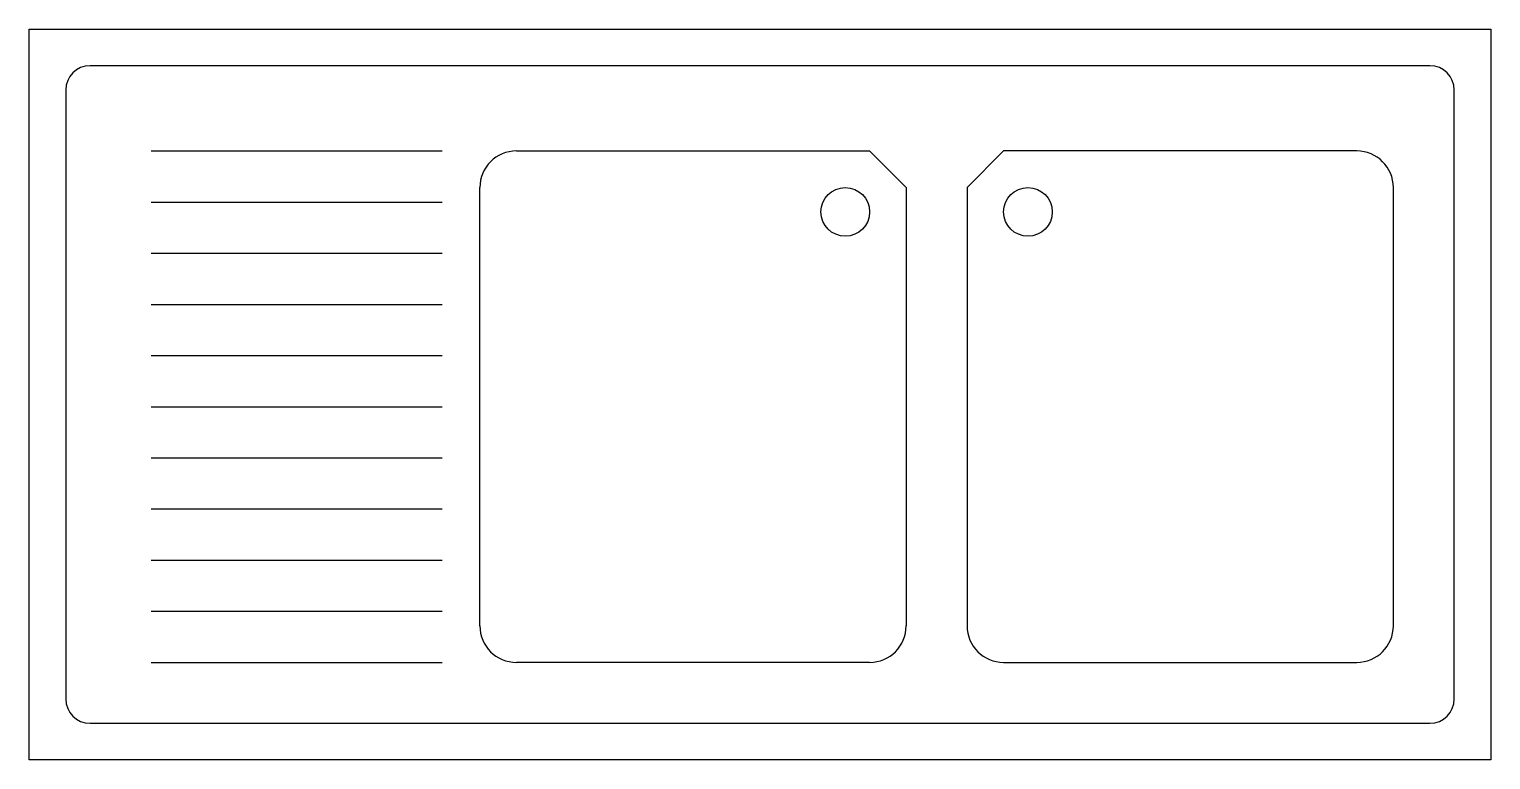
# Model space of a CAD drawing. Extents: x -120 to 0, y -60 to 0.
import ezdxf

# ---------------------------------------------------------------- set-up
doc = ezdxf.new("R2010")
doc.units = 0
doc.header["$LTSCALE"] = 25
doc.header["$MEASUREMENT"] = 0
doc.layers.get('0').update_dxf_attribs({"linetype": 'CONTINUOUS'})

msp = doc.modelspace()

# ---------------------------------------------------------------- linework, layer by layer
at = {"color": 0, "linetype": 'ByBlock'}
for p, q in [((-120, -60), (-120, 0)), ((-120, 0), (0, 0)), ((0, 0), (0, -60)), ((-5, -3), (-115, -3)), ((-117, -5), (-117, -55)), ((-3, -55), (-3, -5)), ((-110, -10), (-86.1, -10)), ((-80, -10), (-51, -10)), ((-51, -10), (-48, -13)), ((-40, -10), (-43, -13)), ((-11, -10), (-40, -10)), ((-83, -49), (-83, -13)), ((-48, -13), (-48, -49)), ((-43, -13), (-43, -49)), ((-8, -49), (-8, -13)), ((-110, -14.2), (-86.1, -14.2)), ((-110, -18.4), (-86.1, -18.4)), ((-110, -22.6), (-86.1, -22.6)), ((-110, -26.8), (-86.1, -26.8)), ((-110, -31), (-86.1, -31)), ((-110, -35.2), (-86.1, -35.2)), ((-110, -39.4), (-86.1, -39.4)), ((-110, -43.6), (-86.1, -43.6)), ((-110, -47.8), (-86.1, -47.8)), ((-110, -52), (-86.1, -52)), ((-51, -52), (-80, -52)), ((-40, -52), (-11, -52)), ((-115, -57), (-5, -57)), ((0, -60), (-120, -60))]:
    msp.add_line(p, q, dxfattribs=at)
for centre in [(-53, -15), (-38, -15)]:
    msp.add_circle(centre, 2, dxfattribs=at)
for centre, radius, start, end in [((-115, -5), 2, 90, 180), ((-5, -5), 2, 0, 90), ((-80, -13), 3, 90, 180), ((-11, -13), 3, 0, 90), ((-80, -49), 3, 180, 270), ((-51, -49), 3, 270, 0), ((-40, -49), 3, 180, 270), ((-11, -49), 3, 270, 0), ((-115, -55), 2, 180, 270), ((-5, -55), 2, 270, 0)]:
    msp.add_arc(centre, radius, start, end, dxfattribs=at)

doc.saveas('drawing.dxf')
